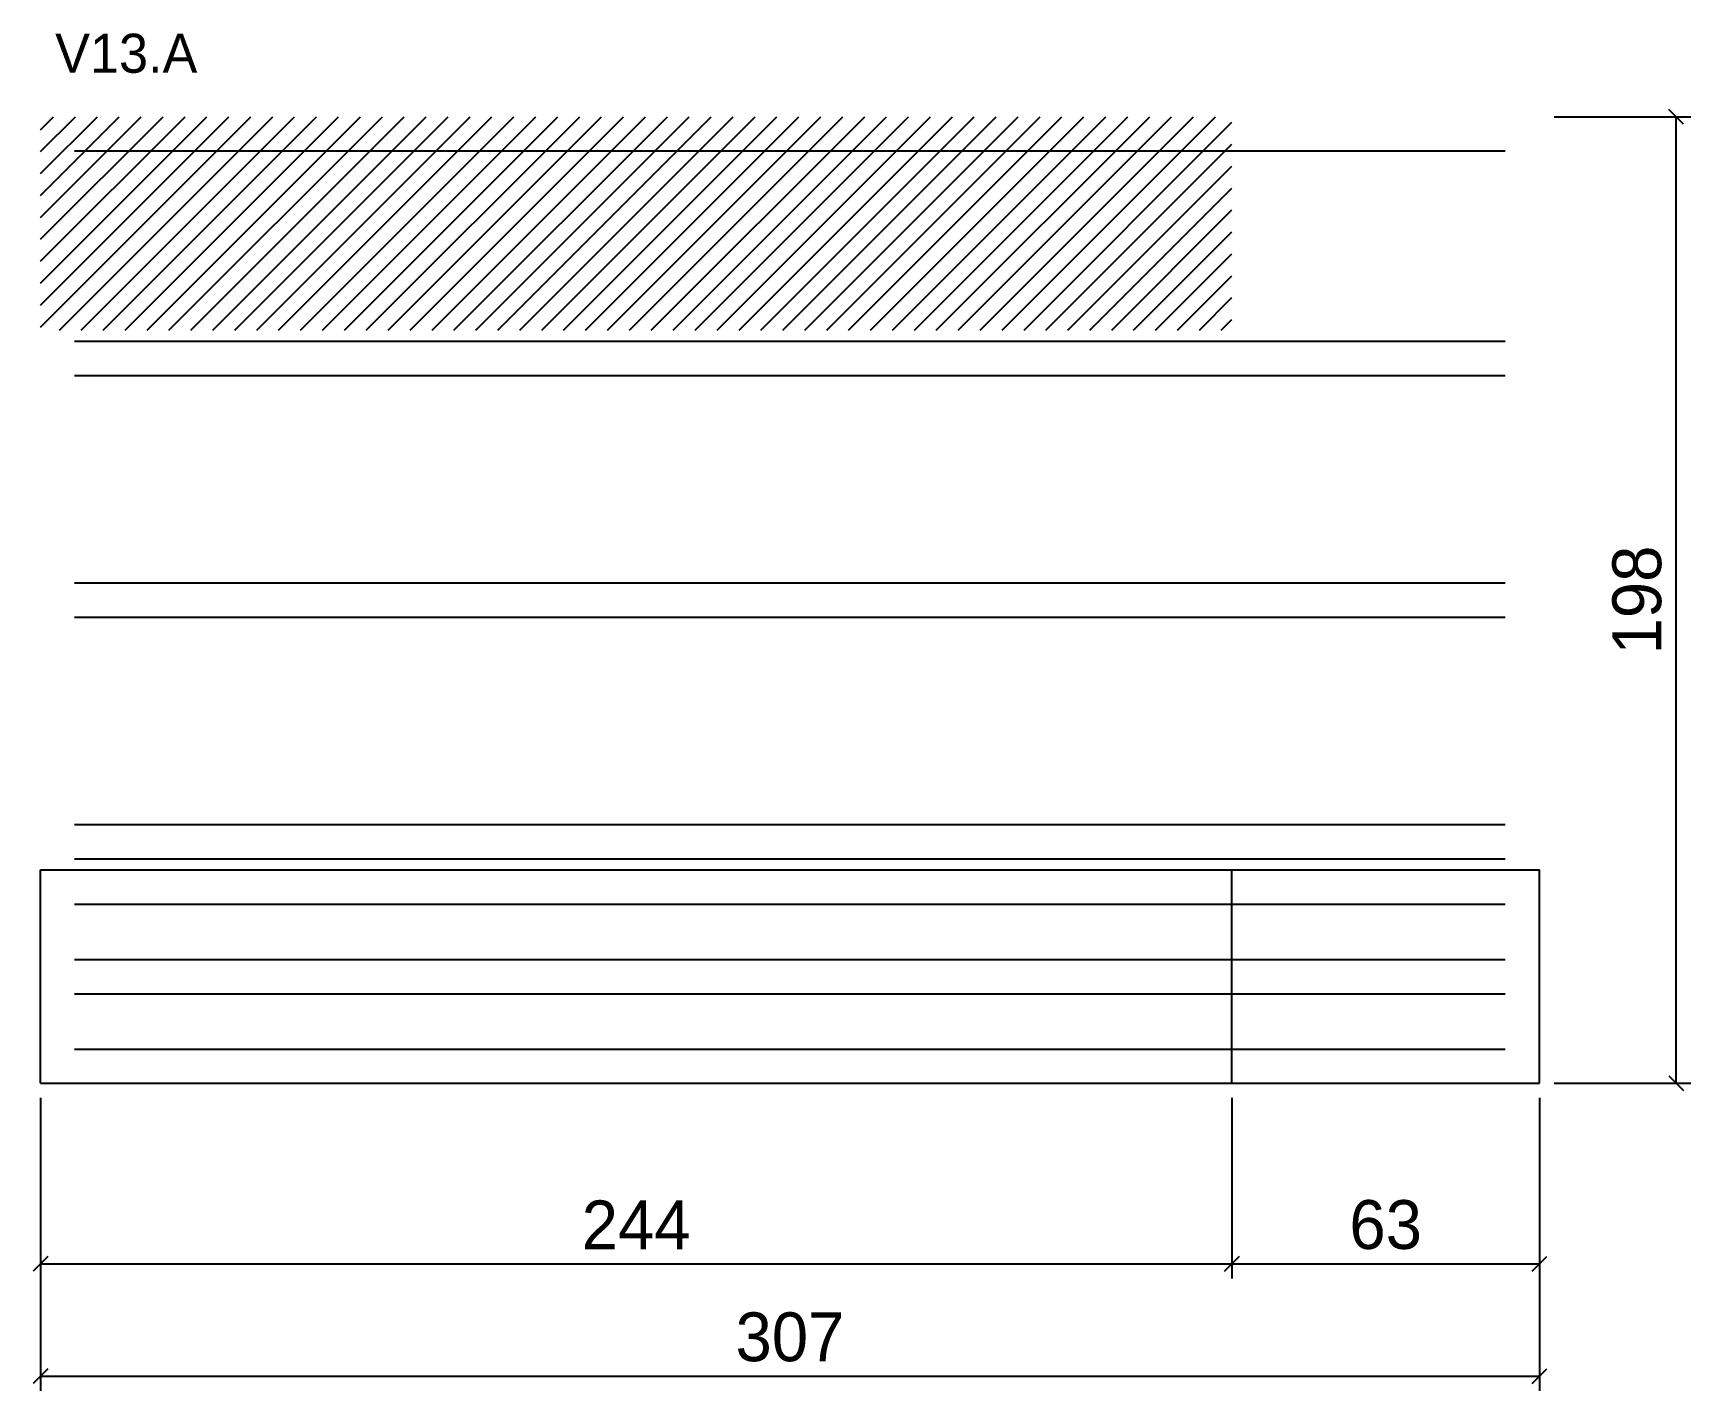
# Model space of a CAD drawing. Extents: x -2 to 338, y -411 to -133.
import ezdxf

# ---------------------------------------------------------------- set-up
doc = ezdxf.new("R2010")
doc.units = 0
for name, color, linetype in [('COTA', 241, 'Continuous'), ('NOMENCLATURA', 7, 'Continuous'), ('Painéis', 200, 'Continuous'), ('Reaproveitamento', 251, 'Continuous'), ('SARR_2.2x7', 40, 'Continuous')]:
    doc.layers.add(name, color=color, linetype=linetype)
doc.dimstyles.new('PAINEL', dxfattribs={"dimtxt": 10, "dimasz": 3, "dimexe": 3, "dimexo": 3, "dimgap": 3, "dimtad": 1, "dimblk": 'OBLIQUE', "dimblk1": 'OBLIQUE', "dimcen": 2.5, "dimclrd": 4, "dimclre": 4, "dimclrt": 240, "dimazin": 3, "dimtfac": 1, "dimtmove": 0, "dimatfit": 3})

# ---------------------------------------------------------------- blocks, each defined once
blk = doc.blocks.new('_OBLIQUE')
at = {"color": 0, "linetype": 'BYBLOCK'}
blk.add_line((-0.5, -0.5), (0.5, 0.5), dxfattribs=at)

msp = doc.modelspace()

# ---------------------------------------------------------------- hatches: boundary and pattern name
at = {"layer": 'Reaproveitamento'}
h = msp.add_hatch(dxfattribs=at)
h.set_pattern_fill('ANSI31')
h.paths.add_polyline_path([(0, -193.7), (244, -193.7), (244, -150), (0, -150)])

# ---------------------------------------------------------------- linework, layer by layer
at = {"layer": 'Painéis'}
for p, q in [((0, -304.3), (244, -304.3)), ((0, -348), (0, -304.3)), ((244, -348), (244, -304.3)), ((244, -304.3), (307, -304.3)), ((307, -348), (307, -304.3)), ((0, -348), (244, -348)), ((244, -348), (307, -348))]:
    msp.add_line(p, q, dxfattribs=at)
at = {"layer": 'SARR_2.2x7'}
for points in [[(7, -157), (244, -157)], [(244, -157), (300, -157)], [(7, -196), (244, -196)], [(244, -196), (300, -196)], [(7, -203), (244, -203)], [(244, -203), (300, -203)], [(7, -245.5), (244, -245.5)], [(244, -245.5), (300, -245.5)], [(7, -252.5), (244, -252.5)], [(244, -252.5), (300, -252.5)], [(7, -295), (244, -295)], [(244, -295), (300, -295)], [(7, -302), (244, -302)], [(244, -302), (300, -302)], [(7, -311.3), (244, -311.3)], [(244, -311.3), (300, -311.3)], [(7, -322.65), (244, -322.65)], [(244, -322.65), (300, -322.65)], [(7, -329.65), (244, -329.65)], [(244, -329.65), (300, -329.65)], [(7, -341), (244, -341)], [(7, -341), (244, -341)], [(244, -341), (300, -341)], [(244, -341), (300, -341)]]:
    msp.add_lwpolyline(points, dxfattribs=at)

# ---------------------------------------------------------------- texts
at = {"layer": 'NOMENCLATURA'}
msp.add_text('V13.A', height=8, dxfattribs=at).set_placement((3, -141))

# ---------------------------------------------------------------- dimensions: what is measured, and where the dimension line sits
at = {"layer": 'COTA'}
msp.add_linear_dim(base=(335, -348), p1=(307, -348), p2=(307, -150), angle=90, dimstyle='PAINEL', dxfattribs=at).render()
msp.add_linear_dim(base=(335, -348), p1=(307, -348), p2=(307, -150), angle=90, dimstyle='PAINEL', dxfattribs=at).render()
for base, p1, p2 in [((0, -385), (0, -348), (244, -348)), ((0, -408), (0, -348), (307, -348)), ((244, -385), (244, -348), (307, -348))]:
    msp.add_linear_dim(base=base, p1=p1, p2=p2, dimstyle='PAINEL', dxfattribs=at).render()

doc.saveas('drawing.dxf')
